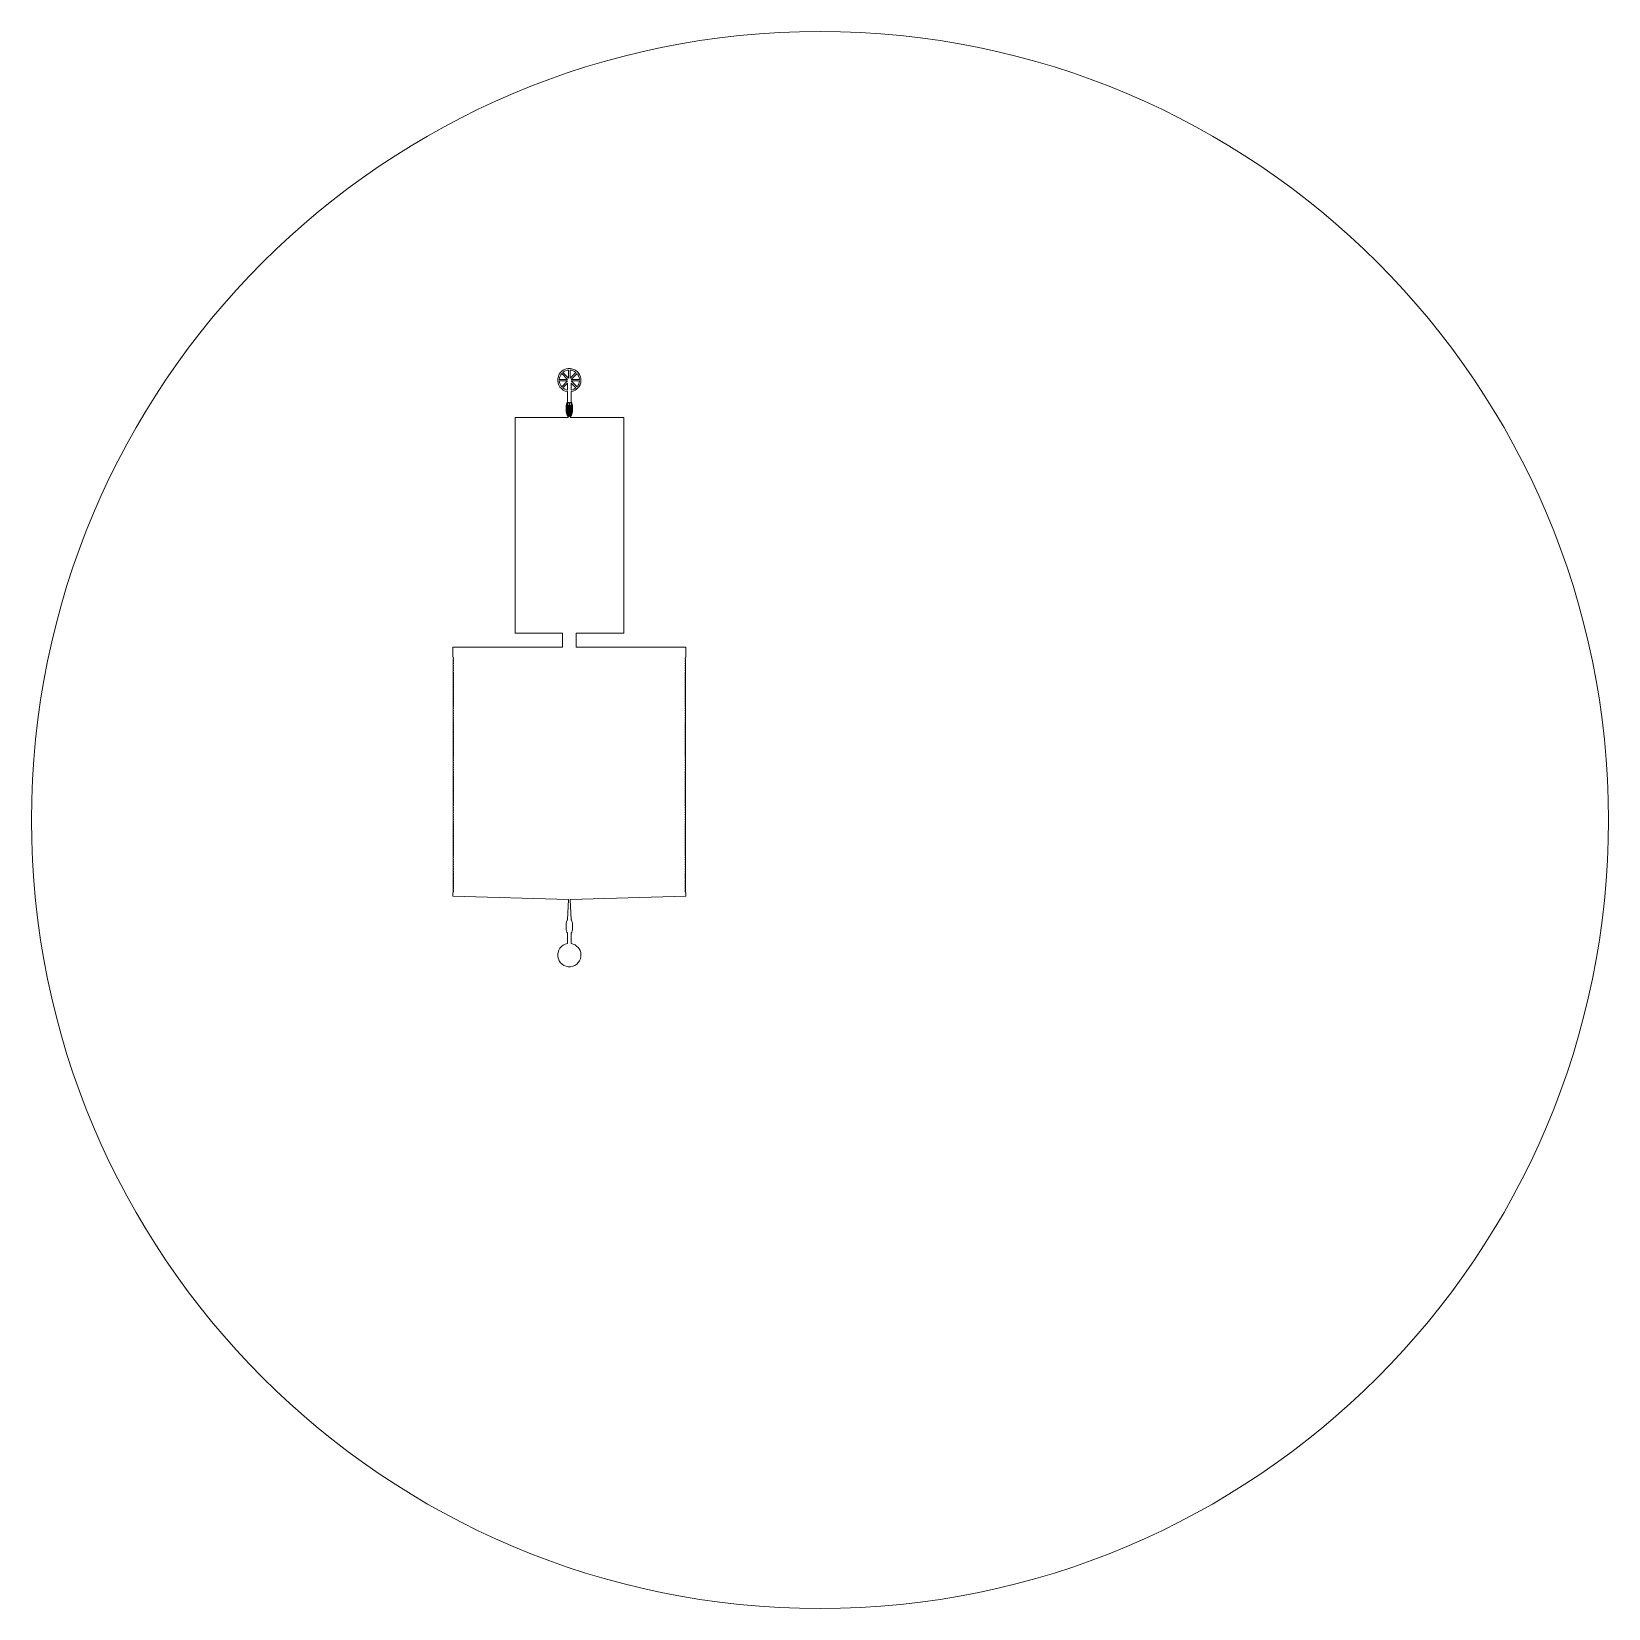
# Model space of a CAD drawing. Extents: x 19 to 101619, y 8 to 101608.
import ezdxf

# ---------------------------------------------------------------- set-up
doc = ezdxf.new("R2010")
doc.units = 13
doc.header["$MEASUREMENT"] = 0
for name, color, linetype, lineweight in [('Inlets Layer', 7, 'Continuous', 0), ('Inside Inlet Dark', 7, 'Continuous', 0), ('Main Layer', 7, 'Continuous', 0)]:
    doc.layers.add(name, color=color, linetype=linetype, lineweight=lineweight)

msp = doc.modelspace()

# ---------------------------------------------------------------- linework, layer by layer
at = {"layer": 'Inlets Layer'}
msp.add_lwpolyline([(34796, 44381), (34720, 45696), (42170, 45896), (42170, 46146), (42158, 46146), (42138, 46196), (42138, 46208, 0.7745967), (42138, 46246), (42138, 46258, 0.7745967), (42138, 46296), (42138, 46308, 0.7745967), (42138, 46346), (42138, 46358, 0.7745967), (42138, 46396), (42138, 46408, 0.7745967), (42138, 46446), (42138, 46458, 0.7745967), (42138, 46496), (42138, 46508, 0.7745967), (42138, 46546), (42138, 46558, 0.7745967), (42138, 46596), (42138, 46608, 0.7745967), (42138, 46646), (42138, 46658, 0.7745967), (42138, 46696), (42138, 46708, 0.7745967), (42138, 46746), (42138, 46758, 0.7745967), (42138, 46796), (42138, 46808, 0.7745967), (42138, 46846), (42138, 46858, 0.7745967), (42138, 46896), (42138, 46908, 0.7745967), (42138, 46946), (42138, 46958, 0.7745967), (42138, 46996), (42138, 47008, 0.7745967), (42138, 47046), (42138, 47058, 0.7745967), (42138, 47096), (42138, 47108, 0.7745967), (42138, 47146), (42138, 47158, 0.7745967), (42138, 47196), (42138, 47208, 0.7745967), (42138, 47246), (42138, 47258, 0.7745967), (42138, 47296), (42138, 47308, 0.7745967), (42138, 47346), (42138, 47358, 0.7745967), (42138, 47396), (42138, 47408, 0.7745967), (42138, 47446), (42138, 47458, 0.7745967), (42138, 47496), (42138, 47508, 0.7745967), (42138, 47546), (42138, 47558, 0.7745967), (42138, 47596), (42138, 47608, 0.7745967), (42138, 47646), (42138, 47658, 0.7745967), (42138, 47696), (42138, 47708, 0.7745967), (42138, 47746), (42138, 47758, 0.7745967), (42138, 47796), (42138, 47808, 0.7745967), (42138, 47846), (42138, 47858, 0.7745967), (42138, 47896), (42138, 47908, 0.7745967), (42138, 47946), (42138, 47958, 0.7745967), (42138, 47996), (42138, 48008, 0.7745967), (42138, 48046), (42138, 48058, 0.7745967), (42138, 48096), (42138, 48108, 0.7745967), (42138, 48146), (42138, 48158, 0.7745967), (42138, 48196), (42138, 48208, 0.7745967), (42138, 48246), (42138, 48258, 0.7745967), (42138, 48296), (42138, 48308, 0.7745967), (42138, 48346), (42138, 48358, 0.7745967), (42138, 48396), (42138, 48408, 0.7745967), (42138, 48446), (42138, 48458, 0.7745967), (42138, 48496), (42138, 48508, 0.7745967), (42138, 48546), (42138, 48558, 0.7745967), (42138, 48596), (42138, 48608, 0.7745967), (42138, 48646), (42138, 48658, 0.7745967), (42138, 48696), (42138, 48708, 0.7745967), (42138, 48746), (42138, 48758, 0.7745967), (42138, 48796), (42138, 48808, 0.7745967), (42138, 48846), (42138, 48858, 0.7745967), (42138, 48896), (42138, 48908, 0.7745967), (42138, 48946), (42138, 48958, 0.7745967), (42138, 48996), (42138, 49008, 0.7745967), (42138, 49046), (42138, 49058, 0.7745967), (42138, 49096), (42138, 49108, 0.7745967), (42138, 49146), (42138, 49158, 0.7745967), (42138, 49196), (42138, 49208, 0.7745967), (42138, 49246), (42138, 49258, 0.7745967), (42138, 49296), (42138, 49308, 0.7745967), (42138, 49346), (42138, 49358, 0.7745967), (42138, 49396), (42138, 49408, 0.7745967), (42138, 49446), (42138, 49458, 0.7745967), (42138, 49496), (42138, 49508, 0.7745967), (42138, 49546), (42138, 49558, 0.7745967), (42138, 49596), (42138, 49608, 0.7745967), (42138, 49646), (42138, 49658, 0.7745967), (42138, 49696), (42138, 49708, 0.7745967), (42138, 49746), (42138, 49758, 0.7745967), (42138, 49796), (42138, 49808, 0.7745967), (42138, 49846), (42138, 49858, 0.7745967), (42138, 49896), (42138, 49908, 0.7745967), (42138, 49946), (42138, 49958, 0.7745967), (42138, 49996), (42138, 50008, 0.7745967), (42138, 50046), (42138, 50058, 0.7745967), (42138, 50096), (42138, 50108, 0.7745967), (42138, 50146), (42138, 50158, 0.7745967), (42138, 50196), (42138, 50208, 0.7745967), (42138, 50246), (42138, 50258, 0.7745967), (42138, 50296), (42138, 50308, 0.7745967), (42138, 50346), (42138, 50358, 0.7745967), (42138, 50396), (42138, 50408, 0.7745967), (42138, 50446), (42138, 50458, 0.7745967), (42138, 50496), (42138, 50508, 0.7745967), (42138, 50546), (42138, 50558, 0.7745967), (42138, 50596), (42138, 50608, 0.7745967), (42138, 50646), (42138, 50658, 0.7745967), (42138, 50696), (42138, 50708, 0.7745967), (42138, 50746), (42138, 50758, 0.7745967), (42138, 50796), (42138, 50808, 0.7745967), (42138, 50846), (42138, 50858, 0.7745967), (42138, 50896), (42138, 50908, 0.7745967), (42138, 50946), (42138, 50958, 0.7745967), (42138, 50996), (42138, 51008, 0.7745967), (42138, 51046), (42138, 51058, 0.7745967), (42138, 51096), (42138, 51108, 0.7745967), (42138, 51146), (42138, 51158, 0.7745967), (42138, 51196), (42138, 51208, 0.7745967), (42138, 51246), (42138, 51258, 0.7745967), (42138, 51296), (42138, 51308, 0.7745967), (42138, 51346), (42138, 51358, 0.7745967), (42138, 51396), (42138, 51408, 0.7745967), (42138, 51446), (42138, 51458, 0.7745967), (42138, 51496), (42138, 51508, 0.7745967), (42138, 51546), (42138, 51558, 0.7745967), (42138, 51596), (42138, 51608, 0.7745967), (42138, 51646), (42138, 51658, 0.7745967), (42138, 51696), (42138, 51708, 0.7745967), (42138, 51746), (42138, 51758, 0.7745967), (42138, 51796), (42138, 51808, 0.7745967), (42138, 51846), (42138, 51858, 0.7745967), (42138, 51896), (42138, 51908, 0.7745967), (42138, 51946), (42138, 51958, 0.7745967), (42138, 51996), (42138, 52008, 0.7745967), (42138, 52046), (42138, 52058, 0.7745967), (42138, 52096), (42138, 52108, 0.7745967), (42138, 52146), (42138, 52158, 0.7745967), (42138, 52196), (42138, 52208, 0.7745967), (42138, 52246), (42138, 52258, 0.7745967), (42138, 52296), (42138, 52308, 0.7745967), (42138, 52346), (42138, 52358, 0.7745967), (42138, 52396), (42138, 52408, 0.7745967), (42138, 52446), (42138, 52458, 0.7745967), (42138, 52496), (42138, 52508, 0.7745967), (42138, 52546), (42138, 52558, 0.7745967), (42138, 52596), (42138, 52608, 0.7745967), (42138, 52646), (42138, 52658, 0.7745967), (42138, 52696), (42138, 52708, 0.7745967), (42138, 52746), (42138, 52758, 0.7745967), (42138, 52796), (42138, 52808, 0.7745967), (42138, 52846), (42138, 52858, 0.7745967), (42138, 52896), (42138, 52908, 0.7745967), (42138, 52946), (42138, 52958, 0.7745967), (42138, 52996), (42138, 53008, 0.7745967), (42138, 53046), (42138, 53058, 0.7745967), (42138, 53096), (42138, 53108, 0.7745967), (42138, 53146), (42138, 53158, 0.7745967), (42138, 53196), (42138, 53208, 0.7745967), (42138, 53246), (42138, 53258, 0.7745967), (42138, 53296), (42138, 53308, 0.7745967), (42138, 53346), (42138, 53358, 0.7745967), (42138, 53396), (42138, 53408, 0.7745967), (42138, 53446), (42138, 53458, 0.7745967), (42138, 53496), (42138, 53508, 0.7745967), (42138, 53546), (42138, 53558, 0.7745967), (42138, 53596), (42138, 53608, 0.7745967), (42138, 53646), (42138, 53658, 0.7745967), (42138, 53696), (42138, 53708, 0.7745967), (42138, 53746), (42138, 53758, 0.7745967), (42138, 53796), (42138, 53808, 0.7745967), (42138, 53846), (42138, 53858, 0.7745967), (42138, 53896), (42138, 53908, 0.7745967), (42138, 53946), (42138, 53958, 0.7745967), (42138, 53996), (42138, 54008, 0.7745967), (42138, 54046), (42138, 54058, 0.7745967), (42138, 54096), (42138, 54108, 0.7745967), (42138, 54146), (42138, 54158, 0.7745967), (42138, 54196), (42138, 54208, 0.7745967), (42138, 54246), (42138, 54258, 0.7745967), (42138, 54296), (42138, 54308, 0.7745967), (42138, 54346), (42138, 54358, 0.7745967), (42138, 54396), (42138, 54408, 0.7745967), (42138, 54446), (42138, 54458, 0.7745967), (42138, 54496), (42138, 54508, 0.7745967), (42138, 54546), (42138, 54558, 0.7745967), (42138, 54596), (42138, 54608, 0.7745967), (42138, 54646), (42138, 54658, 0.7745967), (42138, 54696), (42138, 54708, 0.7745967), (42138, 54746), (42138, 54758, 0.7745967), (42138, 54796), (42138, 54808, 0.7745967), (42138, 54846), (42138, 54858, 0.7745967), (42138, 54896), (42138, 54908, 0.7745967), (42138, 54946), (42138, 54958, 0.7745967), (42138, 54996), (42138, 55008, 0.7745967), (42138, 55046), (42138, 55058, 0.7745967), (42138, 55096), (42138, 55108, 0.7745967), (42138, 55146), (42138, 55158, 0.7745967), (42138, 55196), (42138, 55208, 0.7745967), (42138, 55246), (42138, 55258, 0.7745967), (42138, 55296), (42138, 55308, 0.7745967), (42138, 55346), (42138, 55358, 0.7745967), (42138, 55396), (42138, 55408, 0.7745967), (42138, 55446), (42138, 55458, 0.7745967), (42138, 55496), (42138, 55508, 0.7745967), (42138, 55546), (42138, 55558, 0.7745967), (42138, 55596), (42138, 55608, 0.7745967), (42138, 55646), (42138, 55658, 0.7745967), (42138, 55696), (42138, 55708, 0.7745967), (42138, 55746), (42138, 55758, 0.7745967), (42138, 55796), (42138, 55808, 0.7745967), (42138, 55846), (42138, 55858, 0.7745967), (42138, 55896), (42138, 55908, 0.7745967), (42138, 55946), (42138, 55958, 0.7745967), (42138, 55996), (42138, 56008, 0.7745967), (42138, 56046), (42138, 56058, 0.7745967), (42138, 56096), (42138, 56108, 0.7745967), (42138, 56146), (42138, 56158, 0.7745967), (42138, 56196), (42138, 56208, 0.7745967), (42138, 56246), (42138, 56258, 0.7745967), (42138, 56296), (42138, 56308, 0.7745967), (42138, 56346), (42138, 56358, 0.7745967), (42138, 56396), (42138, 56408, 0.7745967), (42138, 56446), (42138, 56458, 0.7745967), (42138, 56496), (42138, 56508, 0.7745967), (42138, 56546), (42138, 56558, 0.7745967), (42138, 56596), (42138, 56608, 0.7745967), (42138, 56646), (42138, 56658, 0.7745967), (42138, 56696), (42138, 56708, 0.7745967), (42138, 56746), (42138, 56758, 0.7745967), (42138, 56796), (42138, 56808, 0.7745967), (42138, 56846), (42138, 56858, 0.7745967), (42138, 56896), (42138, 56908, 0.7745967), (42138, 56946), (42138, 56958, 0.7745967), (42138, 56996), (42138, 57008, 0.7745967), (42138, 57046), (42138, 57058, 0.7745967), (42138, 57096), (42138, 57108, 0.7745967), (42138, 57146), (42138, 57158, 0.7745967), (42138, 57196), (42138, 57208, 0.7745967), (42138, 57246), (42138, 57258, 0.7745967), (42138, 57296), (42138, 57308, 0.7745967), (42138, 57346), (42138, 57358, 0.7745967), (42138, 57396), (42138, 57408, 0.7745967), (42138, 57446), (42138, 57458, 0.7745967), (42138, 57496), (42138, 57508, 0.7745967), (42138, 57546), (42138, 57558, 0.7745967), (42138, 57596), (42138, 57608, 0.7745967), (42138, 57646), (42138, 57658, 0.7745967), (42138, 57696), (42138, 57708, 0.7745967), (42138, 57746), (42138, 57758, 0.7745967), (42138, 57796), (42138, 57808, 0.7745967), (42138, 57846), (42138, 57858, 0.7745967), (42138, 57896), (42138, 57908, 0.7745967), (42138, 57946), (42138, 57958, 0.7745967), (42138, 57996), (42138, 58008, 0.7745967), (42138, 58046), (42138, 58058, 0.7745967), (42138, 58096), (42138, 58108, 0.7745967), (42138, 58146), (42138, 58158, 0.7745967), (42138, 58196), (42138, 58208, 0.7745967), (42138, 58246), (42138, 58258, 0.7745967), (42138, 58296), (42138, 58308, 0.7745967), (42138, 58346), (42138, 58358, 0.7745967), (42138, 58396), (42138, 58408, 0.7745967), (42138, 58446), (42138, 58458, 0.7745967), (42138, 58496), (42138, 58508, 0.7745967), (42138, 58546), (42138, 58558, 0.7745967), (42138, 58596), (42138, 58608, 0.7745967), (42138, 58646), (42138, 58658, 0.7745967), (42138, 58696), (42138, 58708, 0.7745967), (42138, 58746), (42138, 58758, 0.7745967), (42138, 58796), (42138, 58808, 0.7745967), (42138, 58846), (42138, 58858, 0.7745967), (42138, 58896), (42138, 58908, 0.7745967), (42138, 58946), (42138, 58958, 0.7745967), (42138, 58996), (42138, 59008, 0.7745967), (42138, 59046), (42138, 59058, 0.7745967), (42138, 59096), (42138, 59108, 0.7745967), (42138, 59146), (42138, 59158, 0.7745967), (42138, 59196), (42138, 59208, 0.7745967), (42138, 59246), (42138, 59258, 0.7745967), (42138, 59296), (42138, 59308, 0.7745967), (42138, 59346), (42138, 59358, 0.7745967), (42138, 59396), (42138, 59408, 0.7745967), (42138, 59446), (42138, 59458, 0.7745967), (42138, 59496), (42138, 59508, 0.7745967), (42138, 59546), (42138, 59558, 0.7745967), (42138, 59596), (42138, 59608, 0.7745967), (42138, 59646), (42138, 59658, 0.7745967), (42138, 59696), (42138, 59708, 0.7745967), (42138, 59746), (42138, 59758, 0.7745967), (42138, 59796), (42138, 59808, 0.7745967), (42138, 59846), (42138, 59858, 0.7745967), (42138, 59896), (42138, 59908, 0.7745967), (42138, 59946), (42138, 59958, 0.7745967), (42138, 59996), (42138, 60008, 0.7745967), (42138, 60046), (42138, 60058, 0.7745967), (42138, 60096), (42138, 60108, 0.7745967), (42138, 60146), (42138, 60158, 0.7745967), (42138, 60196), (42138, 60208, 0.7745967), (42138, 60246), (42138, 60258, 0.7745967), (42138, 60296), (42138, 60308, 0.7745967), (42138, 60346), (42138, 60358, 0.7745967), (42138, 60396), (42138, 60408, 0.7745967), (42138, 60446), (42138, 60458, 0.7745967), (42138, 60496), (42138, 60508, 0.7745967), (42138, 60546), (42138, 60558, 0.7745967), (42138, 60596), (42138, 60608, 0.7745967), (42138, 60646), (42138, 60658, 0.7745967), (42138, 60696), (42138, 60708, 0.7745967), (42138, 60746), (42138, 60758, 0.7745967), (42138, 60796), (42138, 60808, 0.7745967), (42138, 60846), (42138, 60858, 0.7745967), (42138, 60896), (42138, 60908, 0.7745967), (42138, 60946), (42138, 60958, 0.7745967), (42138, 60996), (42138, 61008, 0.7745967), (42138, 61046), (42138, 61058, 0.7745967), (42138, 61096), (42138, 61108, 0.7745967), (42138, 61146), (42138, 61158, 0.7745967), (42138, 61196), (42138, 61246), (42158, 61296), (42170, 61296), (42170, 61900), (42170, 61950), (35749, 61950), (35207, 61950), (35107, 61950), (35107, 62050), (35107, 62566), (35107, 62851), (36170, 62851), (38170, 62851), (38170, 62901), (38170, 76735), (34770, 76735, -0.3879559), (34720, 76786), (34771, 76823), (34814, 76902), (34828, 76934), (34833, 76951), (34847, 76995), (34853, 77017), (34868, 77097), (34874, 77133), (34883, 77233), (34882, 77365), (34873, 77465), (34868, 77505), (34826, 77666), (34795, 77724), (34795, 78409, 0.3471774), (35419, 79098, 2.2520766), (34545, 78409), (34545, 77817), (34545, 77724), (34514, 77666), (34472, 77505), (34468, 77465), (34458, 77365), (34458, 77233), (34466, 77133), (34472, 77097), (34488, 77017), (34494, 76995), (34507, 76951), (34513, 76934), (34527, 76902), (34570, 76822), (34620, 76786, -0.3605), (34575, 76735), (31170, 76735), (31170, 62901), (31170, 62851), (33170, 62851), (34234, 62851), (34234, 62566), (34234, 62050), (34234, 61950), (34134, 61950), (33591, 61950), (27170, 61950), (27170, 61900), (27170, 61496), (27170, 61296), (27183, 61296), (27203, 61246), (27203, 61196, 0.7745967), (27203, 61158), (27203, 61146, 0.7745967), (27203, 61108), (27203, 61096, 0.7745967), (27203, 61058), (27203, 61046, 0.7745967), (27203, 61008), (27203, 60996, 0.7745967), (27203, 60958), (27203, 60946, 0.7745967), (27203, 60908), (27203, 60896, 0.7745967), (27203, 60858), (27203, 60846, 0.7745967), (27203, 60808), (27203, 60796, 0.7745967), (27203, 60758), (27203, 60746, 0.7745967), (27203, 60708), (27203, 60696, 0.7745967), (27203, 60658), (27203, 60646, 0.7745967), (27203, 60608), (27203, 60596, 0.7745967), (27203, 60558), (27203, 60546, 0.7745967), (27203, 60508), (27203, 60496, 0.7745967), (27203, 60458), (27203, 60446, 0.7745967), (27203, 60408), (27203, 60396, 0.7745967), (27203, 60358), (27203, 60346, 0.7745967), (27203, 60308), (27203, 60296, 0.7745967), (27203, 60258), (27203, 60246, 0.7745967), (27203, 60208), (27203, 60196, 0.7745967), (27203, 60158), (27203, 60146, 0.7745967), (27203, 60108), (27203, 60096, 0.7745967), (27203, 60058), (27203, 60046, 0.7745967), (27203, 60008), (27203, 59996, 0.7745967), (27203, 59958), (27203, 59946, 0.7745967), (27203, 59908), (27203, 59896, 0.7745967), (27203, 59858), (27203, 59846, 0.7745967), (27203, 59808), (27203, 59796, 0.7745967), (27203, 59758), (27203, 59746, 0.7745967), (27203, 59708), (27203, 59696, 0.7745967), (27203, 59658), (27203, 59646, 0.7745967), (27203, 59608), (27203, 59596, 0.7745967), (27203, 59558), (27203, 59546, 0.7745967), (27203, 59508), (27203, 59496, 0.7745967), (27203, 59458), (27203, 59446, 0.7745967), (27203, 59408), (27203, 59396, 0.7745967), (27203, 59358), (27203, 59346, 0.7745967), (27203, 59308), (27203, 59296, 0.7745967), (27203, 59258), (27203, 59246, 0.7745967), (27203, 59208), (27203, 59196, 0.7745967), (27203, 59158), (27203, 59146, 0.7745967), (27203, 59108), (27203, 59096, 0.7745967), (27203, 59058), (27203, 59046, 0.7745967), (27203, 59008), (27203, 58996, 0.7745967), (27203, 58958), (27203, 58946, 0.7745967), (27203, 58908), (27203, 58896, 0.7745967), (27203, 58858), (27203, 58846, 0.7745967), (27203, 58808), (27203, 58796, 0.7745967), (27203, 58758), (27203, 58746, 0.7745967), (27203, 58708), (27203, 58696, 0.7745967), (27203, 58658), (27203, 58646, 0.7745967), (27203, 58608), (27203, 58596, 0.7745967), (27203, 58558), (27203, 58546, 0.7745967), (27203, 58508), (27203, 58496, 0.7745967), (27203, 58458), (27203, 58446, 0.7745967), (27203, 58408), (27203, 58396, 0.7745967), (27203, 58358), (27203, 58346, 0.7745967), (27203, 58308), (27203, 58296, 0.7745967), (27203, 58258), (27203, 58246, 0.7745967), (27203, 58208), (27203, 58196, 0.7745967), (27203, 58158), (27203, 58146, 0.7745967), (27203, 58108), (27203, 58096, 0.7745967), (27203, 58058), (27203, 58046, 0.7745967), (27203, 58008), (27203, 57996, 0.7745967), (27203, 57958), (27203, 57946, 0.7745967), (27203, 57908), (27203, 57896, 0.7745967), (27203, 57858), (27203, 57846, 0.7745967), (27203, 57808), (27203, 57796, 0.7745967), (27203, 57758), (27203, 57746, 0.7745967), (27203, 57708), (27203, 57696, 0.7745967), (27203, 57658), (27203, 57646, 0.7745967), (27203, 57608), (27203, 57596, 0.7745967), (27203, 57558), (27203, 57546, 0.7745967), (27203, 57508), (27203, 57496, 0.7745967), (27203, 57458), (27203, 57446, 0.7745967), (27203, 57408), (27203, 57396, 0.7745967), (27203, 57358), (27203, 57346, 0.7745967), (27203, 57308), (27203, 57296, 0.7745967), (27203, 57258), (27203, 57246, 0.7745967), (27203, 57208), (27203, 57196, 0.7745967), (27203, 57158), (27203, 57146, 0.7745967), (27203, 57108), (27203, 57096, 0.7745967), (27203, 57058), (27203, 57046, 0.7745967), (27203, 57008), (27203, 56996, 0.7745967), (27203, 56958), (27203, 56946, 0.7745967), (27203, 56908), (27203, 56896, 0.7745967), (27203, 56858), (27203, 56846, 0.7745967), (27203, 56808), (27203, 56796, 0.7745967), (27203, 56758), (27203, 56746, 0.7745967), (27203, 56708), (27203, 56696, 0.7745967), (27203, 56658), (27203, 56646, 0.7745967), (27203, 56608), (27203, 56596, 0.7745967), (27203, 56558), (27203, 56546, 0.7745967), (27203, 56508), (27203, 56496, 0.7745967), (27203, 56458), (27203, 56446, 0.7745967), (27203, 56408), (27203, 56396, 0.7745967), (27203, 56358), (27203, 56346, 0.7745967), (27203, 56308), (27203, 56296, 0.7745967), (27203, 56258), (27203, 56246, 0.7745967), (27203, 56208), (27203, 56196, 0.7745967), (27203, 56158), (27203, 56146, 0.7745967), (27203, 56108), (27203, 56096, 0.7745967), (27203, 56058), (27203, 56046, 0.7745967), (27203, 56008), (27203, 55996, 0.7745967), (27203, 55958), (27203, 55946, 0.7745967), (27203, 55908), (27203, 55896, 0.7745967), (27203, 55858), (27203, 55846, 0.7745967), (27203, 55808), (27203, 55796, 0.7745967), (27203, 55758), (27203, 55746, 0.7745967), (27203, 55708), (27203, 55696, 0.7745967), (27203, 55658), (27203, 55646, 0.7745967), (27203, 55608), (27203, 55596, 0.7745967), (27203, 55558), (27203, 55546, 0.7745967), (27203, 55508), (27203, 55496, 0.7745967), (27203, 55458), (27203, 55446, 0.7745967), (27203, 55408), (27203, 55396, 0.7745967), (27203, 55358), (27203, 55346, 0.7745967), (27203, 55308), (27203, 55296, 0.7745967), (27203, 55258), (27203, 55246, 0.7745967), (27203, 55208), (27203, 55196, 0.7745967), (27203, 55158), (27203, 55146, 0.7745967), (27203, 55108), (27203, 55096, 0.7745967), (27203, 55058), (27203, 55046, 0.7745967), (27203, 55008), (27203, 54996, 0.7745967), (27203, 54958), (27203, 54946, 0.7745967), (27203, 54908), (27203, 54896, 0.7745967), (27203, 54858), (27203, 54846, 0.7745967), (27203, 54808), (27203, 54796, 0.7745967), (27203, 54758), (27203, 54746, 0.7745967), (27203, 54708), (27203, 54696, 0.7745967), (27203, 54658), (27203, 54646, 0.7745967), (27203, 54608), (27203, 54596, 0.7745967), (27203, 54558), (27203, 54546, 0.7745967), (27203, 54508), (27203, 54496, 0.7745967), (27203, 54458), (27203, 54446, 0.7745967), (27203, 54408), (27203, 54396, 0.7745967), (27203, 54358), (27203, 54346, 0.7745967), (27203, 54308), (27203, 54296, 0.7745967), (27203, 54258), (27203, 54246, 0.7745967), (27203, 54208), (27203, 54196, 0.7745967), (27203, 54158), (27203, 54146, 0.7745967), (27203, 54108), (27203, 54096, 0.7745967), (27203, 54058), (27203, 54046, 0.7745967), (27203, 54008), (27203, 53996, 0.7745967), (27203, 53958), (27203, 53946, 0.7745967), (27203, 53908), (27203, 53896, 0.7745967), (27203, 53858), (27203, 53846, 0.7745967), (27203, 53808), (27203, 53796, 0.7745967), (27203, 53758), (27203, 53746, 0.7745967), (27203, 53708), (27203, 53696, 0.7745967), (27203, 53658), (27203, 53646, 0.7745967), (27203, 53608), (27203, 53596, 0.7745967), (27203, 53558), (27203, 53546, 0.7745967), (27203, 53508), (27203, 53496, 0.7745967), (27203, 53458), (27203, 53446, 0.7745967), (27203, 53408), (27203, 53396, 0.7745967), (27203, 53358), (27203, 53346, 0.7745967), (27203, 53308), (27203, 53296, 0.7745967), (27203, 53258), (27203, 53246, 0.7745967), (27203, 53208), (27203, 53196, 0.7745967), (27203, 53158), (27203, 53146, 0.7745967), (27203, 53108), (27203, 53096, 0.7745967), (27203, 53058), (27203, 53046, 0.7745967), (27203, 53008), (27203, 52996, 0.7745967), (27203, 52958), (27203, 52946, 0.7745967), (27203, 52908), (27203, 52896, 0.7745967), (27203, 52858), (27203, 52846, 0.7745967), (27203, 52808), (27203, 52796, 0.7745967), (27203, 52758), (27203, 52746, 0.7745967), (27203, 52708), (27203, 52696, 0.7745967), (27203, 52658), (27203, 52646, 0.7745967), (27203, 52608), (27203, 52596, 0.7745967), (27203, 52558), (27203, 52546, 0.7745967), (27203, 52508), (27203, 52496, 0.7745967), (27203, 52458), (27203, 52446, 0.7745967), (27203, 52408), (27203, 52396, 0.7745967), (27203, 52358), (27203, 52346, 0.7745967), (27203, 52308), (27203, 52296, 0.7745967), (27203, 52258), (27203, 52246, 0.7745967), (27203, 52208), (27203, 52196, 0.7745967), (27203, 52158), (27203, 52146, 0.7745967), (27203, 52108), (27203, 52096, 0.7745967), (27203, 52058), (27203, 52046, 0.7745967), (27203, 52008), (27203, 51996, 0.7745967), (27203, 51958), (27203, 51946, 0.7745967), (27203, 51908), (27203, 51896, 0.7745967), (27203, 51858), (27203, 51846, 0.7745967), (27203, 51808), (27203, 51796, 0.7745967), (27203, 51758), (27203, 51746, 0.7745967), (27203, 51708), (27203, 51696, 0.7745967), (27203, 51658), (27203, 51646, 0.7745967), (27203, 51608), (27203, 51596, 0.7745967), (27203, 51558), (27203, 51546, 0.7745967), (27203, 51508), (27203, 51496, 0.7745967), (27203, 51458), (27203, 51446, 0.7745967), (27203, 51408), (27203, 51396, 0.7745967), (27203, 51358), (27203, 51346, 0.7745967), (27203, 51308), (27203, 51296, 0.7745967), (27203, 51258), (27203, 51246, 0.7745967), (27203, 51208), (27203, 51196, 0.7745967), (27203, 51158), (27203, 51146, 0.7745967), (27203, 51108), (27203, 51096, 0.7745967), (27203, 51058), (27203, 51046, 0.7745967), (27203, 51008), (27203, 50996, 0.7745967), (27203, 50958), (27203, 50946, 0.7745967), (27203, 50908), (27203, 50896, 0.7745967), (27203, 50858), (27203, 50846, 0.7745967), (27203, 50808), (27203, 50796, 0.7745967), (27203, 50758), (27203, 50746, 0.7745967), (27203, 50708), (27203, 50696, 0.7745967), (27203, 50658), (27203, 50646, 0.7745967), (27203, 50608), (27203, 50596, 0.7745967), (27203, 50558), (27203, 50546, 0.7745967), (27203, 50508), (27203, 50496, 0.7745967), (27203, 50458), (27203, 50446, 0.7745967), (27203, 50408), (27203, 50396, 0.7745967), (27203, 50358), (27203, 50346, 0.7745967), (27203, 50308), (27203, 50296, 0.7745967), (27203, 50258), (27203, 50246, 0.7745967), (27203, 50208), (27203, 50196, 0.7745967), (27203, 50158), (27203, 50146, 0.7745967), (27203, 50108), (27203, 50096, 0.7745967), (27203, 50058), (27203, 50046, 0.7745967), (27203, 50008), (27203, 49996, 0.7745967), (27203, 49958), (27203, 49946, 0.7745967), (27203, 49908), (27203, 49896, 0.7745967), (27203, 49858), (27203, 49846, 0.7745967), (27203, 49808), (27203, 49796, 0.7745967), (27203, 49758), (27203, 49746, 0.7745967), (27203, 49708), (27203, 49696, 0.7745967), (27203, 49658), (27203, 49646, 0.7745967), (27203, 49608), (27203, 49596, 0.7745967), (27203, 49558), (27203, 49546, 0.7745967), (27203, 49508), (27203, 49496, 0.7745967), (27203, 49458), (27203, 49446, 0.7745967), (27203, 49408), (27203, 49396, 0.7745967), (27203, 49358), (27203, 49346, 0.7745967), (27203, 49308), (27203, 49296, 0.7745967), (27203, 49258), (27203, 49246, 0.7745967), (27203, 49208), (27203, 49196, 0.7745967), (27203, 49158), (27203, 49146, 0.7745967), (27203, 49108), (27203, 49096, 0.7745967), (27203, 49058), (27203, 49046, 0.7745967), (27203, 49008), (27203, 48996, 0.7745967), (27203, 48958), (27203, 48946, 0.7745967), (27203, 48908), (27203, 48896, 0.7745967), (27203, 48858), (27203, 48846, 0.7745967), (27203, 48808), (27203, 48796, 0.7745967), (27203, 48758), (27203, 48746, 0.7745967), (27203, 48708), (27203, 48696, 0.7745967), (27203, 48658), (27203, 48646, 0.7745967), (27203, 48608), (27203, 48596, 0.7745967), (27203, 48558), (27203, 48546, 0.7745967), (27203, 48508), (27203, 48496, 0.7745967), (27203, 48458), (27203, 48446, 0.7745967), (27203, 48408), (27203, 48396, 0.7745967), (27203, 48358), (27203, 48346, 0.7745967), (27203, 48308), (27203, 48296, 0.7745967), (27203, 48258), (27203, 48246, 0.7745967), (27203, 48208), (27203, 48196, 0.7745967), (27203, 48158), (27203, 48146, 0.7745967), (27203, 48108), (27203, 48096, 0.7745967), (27203, 48058), (27203, 48046, 0.7745967), (27203, 48008), (27203, 47996, 0.7745967), (27203, 47958), (27203, 47946, 0.7745967), (27203, 47908), (27203, 47896, 0.7745967), (27203, 47858), (27203, 47846, 0.7745967), (27203, 47808), (27203, 47796, 0.7745967), (27203, 47758), (27203, 47746, 0.7745967), (27203, 47708), (27203, 47696, 0.7745967), (27203, 47658), (27203, 47646, 0.7745967), (27203, 47608), (27203, 47596, 0.7745967), (27203, 47558), (27203, 47546, 0.7745967), (27203, 47508), (27203, 47496, 0.7745967), (27203, 47458), (27203, 47446, 0.7745967), (27203, 47408), (27203, 47396, 0.7745967), (27203, 47358), (27203, 47346, 0.7745967), (27203, 47308), (27203, 47296, 0.7745967), (27203, 47258), (27203, 47246, 0.7745967), (27203, 47208), (27203, 47196, 0.7745967), (27203, 47158), (27203, 47146, 0.7745967), (27203, 47108), (27203, 47096, 0.7745967), (27203, 47058), (27203, 47046, 0.7745967), (27203, 47008), (27203, 46996, 0.7745967), (27203, 46958), (27203, 46946, 0.7745967), (27203, 46908), (27203, 46896, 0.7745967), (27203, 46858), (27203, 46846, 0.7745967), (27203, 46808), (27203, 46796, 0.7745967), (27203, 46758), (27203, 46746, 0.7745967), (27203, 46708), (27203, 46696, 0.7745967), (27203, 46658), (27203, 46646, 0.7745967), (27203, 46608), (27203, 46596, 0.7745967), (27203, 46558), (27203, 46546, 0.7745967), (27203, 46508), (27203, 46496, 0.7745967), (27203, 46458), (27203, 46446, 0.7745967), (27203, 46408), (27203, 46396, 0.7745967), (27203, 46358), (27203, 46346, 0.7745967), (27203, 46308), (27203, 46296, 0.7745967), (27203, 46258), (27203, 46246, 0.7745967), (27203, 46208), (27203, 46196), (27183, 46146), (27170, 46146), (27170, 45896), (34620, 45696), (34545, 44382), (34527, 44347), (34513, 44315), (34508, 44299), (34494, 44255), (34488, 44233), (34473, 44153), (34467, 44117), (34458, 44017), (34459, 43885), (34468, 43785), (34473, 43744), (34515, 43584), (34546, 43525), (34546, 43432), (34546, 42841, 2.2520766), (35419, 42151, 0.3471774), (34796, 42841), (34796, 43525), (34827, 43584), (34869, 43744), (34873, 43785), (34883, 43885), (34883, 44017), (34875, 44117), (34868, 44153), (34853, 44233), (34847, 44255), (34833, 44299), (34828, 44315), (34814, 44347), (34795, 44382)], format="xyb", close=True, dxfattribs=at)
at = {"layer": 'Inside Inlet Dark', "color": 1}
for points in [[(34177, 79571, 0.1591742), (34022, 79198), (34550, 79198), (34175, 79573), (34177, 79571)], [(34620, 79796), (34620, 79269), (34246, 79643), (34247, 79642, -0.1591742), (34620, 79796, 3734.0894724)], [(34720, 79796), (34720, 79269), (35093, 79642, 0.1591742), (34720, 79796, -3734.0894724)], [(35164, 79571), (34791, 79198), (35318, 79198, 0.1591742), (35164, 79571, 0.0001136)], [(34177, 78725), (34550, 79098), (34022, 79098, 0.1591742), (34177, 78725, -0.0005807)], [(34545, 78500), (34545, 78953), (34247, 78655, 0.092093), (34545, 78500, 1291.2737357)], [(35164, 78725, 0.1591742), (35318, 79098), (34791, 79098), (35164, 78725)], [(34795, 78511), (34795, 78953), (35093, 78655, -0.1294371), (34795, 78511, 5438.3469784)]]:
    msp.add_lwpolyline(points, format="xyb", close=True, dxfattribs=at)
at = {"layer": 'Inside Inlet Dark'}
for points in [[(34497, 77385), (34497, 77445), (34482, 77465), (34476, 77465), (34466, 77365), (34482, 77365)], [(34466, 77365), (34482, 77365)], [(34497, 77213), (34497, 77153), (34482, 77133), (34474, 77133), (34466, 77233), (34482, 77233)], [(34522, 77658), (34480, 77497), (34492, 77497), (34522, 77537)], [(34495, 77349), (34480, 77329), (34480, 77269), (34495, 77249), (34515, 77249), (34530, 77269), (34530, 77329), (34515, 77349)], [(34492, 77497), (34488, 77497)], [(34515, 77249), (34495, 77249)], [(34528, 77465), (34513, 77445), (34513, 77385), (34528, 77365), (34548, 77365), (34563, 77385), (34563, 77445), (34548, 77465)], [(34528, 77233), (34513, 77213), (34513, 77153), (34528, 77133), (34548, 77133), (34563, 77153), (34563, 77213), (34548, 77233)], [(34548, 77365), (34528, 77365)], [(34561, 77349), (34546, 77329), (34546, 77269), (34561, 77249), (34581, 77249), (34596, 77269), (34596, 77329), (34581, 77349)], [(34554, 77657), (34554, 77537), (34584, 77497), (34624, 77497), (34654, 77537), (34654, 77657), (34624, 77697), (34584, 77697)], [(34581, 77249), (34561, 77249)], [(34594, 77465), (34579, 77445), (34579, 77385), (34594, 77365), (34614, 77365), (34629, 77385), (34629, 77445), (34614, 77465)], [(34594, 77233), (34579, 77213), (34579, 77153), (34594, 77133), (34614, 77133), (34629, 77153), (34629, 77213), (34614, 77233)], [(34624, 77497), (34584, 77497)], [(34614, 77365), (34594, 77365)], [(34627, 77349), (34612, 77329), (34612, 77269), (34627, 77249), (34647, 77249), (34662, 77269), (34662, 77329), (34647, 77349)], [(34647, 77249), (34627, 77249)], [(34660, 77465), (34645, 77445), (34645, 77385), (34660, 77365), (34680, 77365), (34695, 77385), (34695, 77445), (34680, 77465)], [(34660, 77233), (34645, 77213), (34645, 77153), (34660, 77133), (34680, 77133), (34695, 77153), (34695, 77213), (34680, 77233)], [(34680, 77365), (34660, 77365)], [(34693, 77349), (34678, 77329), (34678, 77269), (34693, 77249), (34713, 77249), (34728, 77269), (34728, 77329), (34713, 77349)], [(34686, 77657), (34686, 77537), (34716, 77497), (34756, 77497), (34786, 77537), (34786, 77657), (34756, 77697), (34716, 77697)], [(34713, 77249), (34693, 77249)], [(34726, 77465), (34711, 77445), (34711, 77385), (34726, 77365), (34746, 77365), (34761, 77385), (34761, 77445), (34746, 77465)], [(34726, 77233), (34711, 77213), (34711, 77153), (34726, 77133), (34746, 77133), (34761, 77153), (34761, 77213), (34746, 77233)], [(34756, 77497), (34716, 77497)], [(34746, 77365), (34726, 77365)], [(34759, 77349), (34744, 77329), (34744, 77269), (34759, 77249), (34779, 77249), (34794, 77269), (34794, 77329), (34779, 77349)], [(34779, 77249), (34759, 77249)], [(34792, 77465), (34777, 77445), (34777, 77385), (34792, 77365), (34812, 77365), (34827, 77385), (34827, 77445), (34812, 77465)], [(34792, 77233), (34777, 77213), (34777, 77153), (34792, 77133), (34812, 77133), (34827, 77153), (34827, 77213), (34812, 77233)], [(34812, 77365), (34792, 77365)], [(34825, 77349), (34810, 77329), (34810, 77269), (34825, 77249), (34845, 77249), (34860, 77269), (34860, 77329), (34845, 77349)], [(34818, 77658), (34860, 77497), (34848, 77497), (34818, 77537)], [(34845, 77249), (34825, 77249)], [(34843, 77445), (34843, 77385), (34858, 77365), (34874, 77365), (34865, 77465), (34858, 77465)], [(34843, 77213), (34843, 77153), (34858, 77133), (34866, 77133), (34875, 77233), (34858, 77233)], [(34848, 77497), (34852, 77497)], [(34858, 77365), (34874, 77365)], [(34515, 77117), (34495, 77117), (34480, 77097), (34496, 77017), (34515, 77017), (34530, 77037), (34530, 77097)], [(34496, 77017), (34515, 77017)], [(34534, 76995), (34526, 76985), (34526, 76955), (34534, 76945), (34544, 76945), (34551, 76955), (34551, 76985), (34544, 76995)], [(34548, 77133), (34528, 77133)], [(34544, 76945), (34534, 76945)], [(34550, 76937), (34543, 76927), (34543, 76897), (34550, 76887), (34560, 76887), (34568, 76897), (34568, 76927), (34560, 76937)], [(34561, 77117), (34546, 77097), (34546, 77037), (34561, 77017), (34581, 77017), (34596, 77037), (34596, 77097), (34581, 77117)], [(34560, 76887), (34550, 76887)], [(34567, 76995), (34559, 76985), (34559, 76955), (34567, 76945), (34577, 76945), (34584, 76955), (34584, 76985), (34577, 76995)], [(34584, 76839), (34584, 76869), (34577, 76879), (34567, 76879), (34559, 76869), (34578, 76830)], [(34581, 77017), (34561, 77017)], [(34577, 76945), (34567, 76945)], [(34583, 76937), (34576, 76927), (34576, 76897), (34583, 76887), (34593, 76887), (34601, 76897), (34601, 76927), (34593, 76937)], [(34593, 76887), (34583, 76887)], [(34600, 76995), (34592, 76985), (34592, 76955), (34600, 76945), (34610, 76945), (34617, 76955), (34617, 76985), (34610, 76995)], [(34600, 76879), (34592, 76869), (34592, 76839), (34600, 76829), (34610, 76829), (34617, 76839), (34617, 76869), (34610, 76879)], [(34614, 77133), (34594, 77133)], [(34610, 76945), (34600, 76945)], [(34610, 76829), (34600, 76829)], [(34616, 76937), (34609, 76927), (34609, 76897), (34616, 76887), (34626, 76887), (34634, 76897), (34634, 76927), (34626, 76937)], [(34627, 77117), (34612, 77097), (34612, 77037), (34627, 77017), (34647, 77017), (34662, 77037), (34662, 77097), (34647, 77117)], [(34626, 76887), (34616, 76887)], [(34633, 76995), (34625, 76985), (34625, 76955), (34633, 76945), (34643, 76945), (34650, 76955), (34650, 76985), (34643, 76995)], [(34633, 76879), (34625, 76869), (34625, 76839), (34633, 76829), (34643, 76829), (34650, 76839), (34650, 76869), (34643, 76879)], [(34647, 77017), (34627, 77017)], [(34643, 76945), (34633, 76945)], [(34643, 76829), (34633, 76829)], [(34649, 76937), (34642, 76927), (34642, 76897), (34649, 76887), (34659, 76887), (34667, 76897), (34667, 76927), (34659, 76937)], [(34659, 76887), (34649, 76887)], [(34666, 76995), (34658, 76985), (34658, 76955), (34666, 76945), (34676, 76945), (34683, 76955), (34683, 76985), (34676, 76995)], [(34666, 76879), (34658, 76869), (34658, 76839), (34666, 76829), (34676, 76829), (34683, 76839), (34683, 76869), (34676, 76879)], [(34680, 77133), (34660, 77133)], [(34676, 76945), (34666, 76945)], [(34676, 76829), (34666, 76829)], [(34682, 76937), (34675, 76927), (34675, 76897), (34682, 76887), (34692, 76887), (34700, 76897), (34700, 76927), (34692, 76937)], [(34693, 77117), (34678, 77097), (34678, 77037), (34693, 77017), (34713, 77017), (34728, 77037), (34728, 77097), (34713, 77117)], [(34692, 76887), (34682, 76887)], [(34699, 76995), (34691, 76985), (34691, 76955), (34699, 76945), (34709, 76945), (34716, 76955), (34716, 76985), (34709, 76995)], [(34699, 76879), (34691, 76869), (34691, 76839), (34699, 76829), (34709, 76829), (34716, 76839), (34716, 76869), (34709, 76879)], [(34713, 77017), (34693, 77017)], [(34709, 76945), (34699, 76945)], [(34709, 76829), (34699, 76829)], [(34715, 76937), (34708, 76927), (34708, 76897), (34715, 76887), (34725, 76887), (34733, 76897), (34733, 76927), (34725, 76937)], [(34725, 76887), (34715, 76887)], [(34732, 76995), (34724, 76985), (34724, 76955), (34732, 76945), (34742, 76945), (34749, 76955), (34749, 76985), (34742, 76995)], [(34732, 76879), (34724, 76869), (34724, 76839), (34732, 76829), (34742, 76829), (34749, 76839), (34749, 76869), (34742, 76879)], [(34746, 77133), (34726, 77133)], [(34742, 76945), (34732, 76945)], [(34742, 76829), (34732, 76829)], [(34748, 76937), (34741, 76927), (34741, 76897), (34748, 76887), (34758, 76887), (34766, 76897), (34766, 76927), (34758, 76937)], [(34759, 77117), (34744, 77097), (34744, 77037), (34759, 77017), (34779, 77017), (34794, 77037), (34794, 77097), (34779, 77117)], [(34758, 76887), (34748, 76887)], [(34765, 76995), (34757, 76985), (34757, 76955), (34765, 76945), (34775, 76945), (34782, 76955), (34782, 76985), (34775, 76995)], [(34757, 76839), (34763, 76831), (34782, 76869), (34775, 76879), (34765, 76879), (34757, 76869)], [(34779, 77017), (34759, 77017)], [(34775, 76945), (34765, 76945)], [(34781, 76937), (34774, 76927), (34774, 76897), (34781, 76887), (34791, 76887), (34799, 76897), (34799, 76927), (34791, 76937)], [(34791, 76887), (34781, 76887)], [(34798, 76995), (34790, 76985), (34790, 76955), (34798, 76945), (34808, 76945), (34815, 76955), (34815, 76985), (34808, 76995)], [(34812, 77133), (34792, 77133)], [(34808, 76945), (34798, 76945)], [(34845, 77117), (34825, 77117), (34810, 77097), (34810, 77037), (34825, 77017), (34845, 77017), (34860, 77097)], [(34845, 77017), (34825, 77017)], [(34858, 77133), (34866, 77133)]]:
    msp.add_lwpolyline(points, close=True, dxfattribs=at)
at = {"layer": 'Main Layer'}
msp.add_circle((50819, 50808), 50800, dxfattribs=at)

doc.saveas('drawing.dxf')
